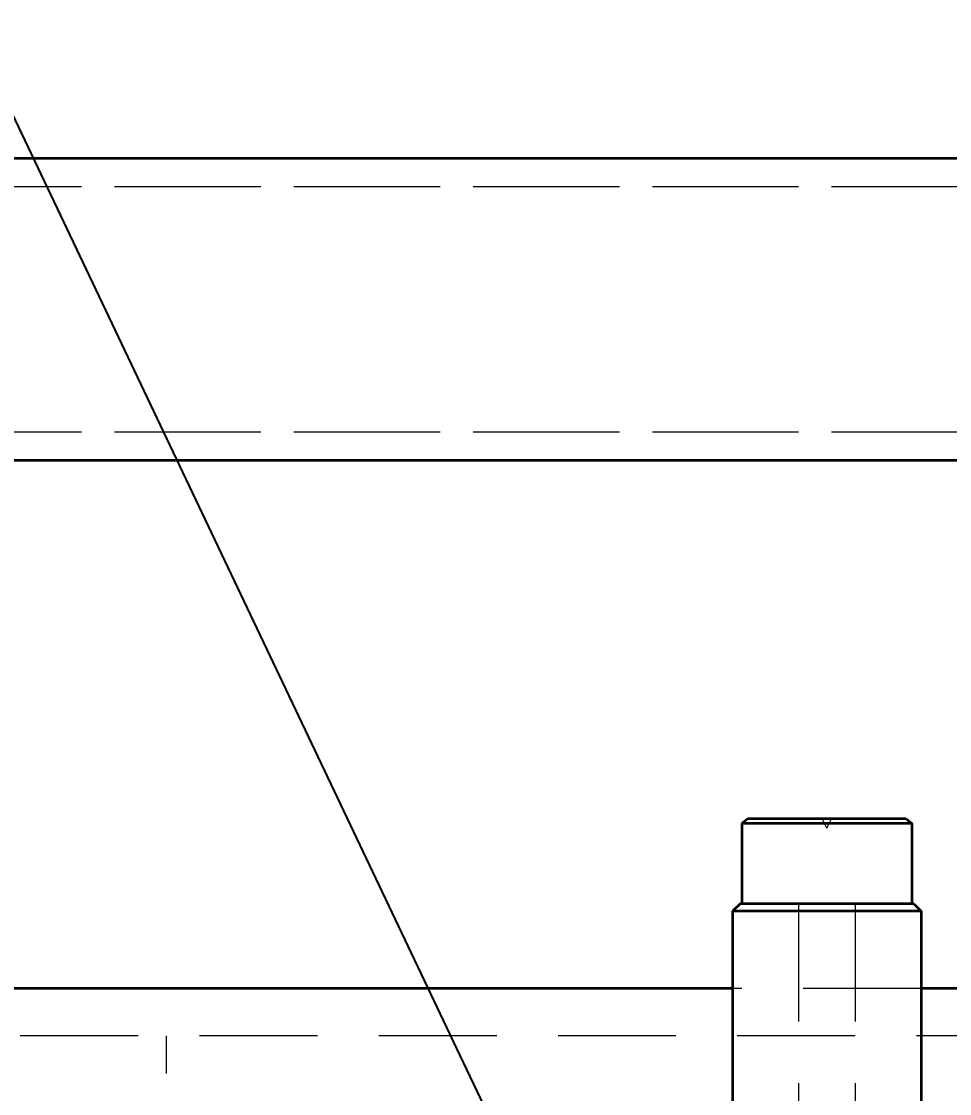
# Model space of a CAD drawing. Header units: millimetres. Extents: x -10155 to 20189, y -25550 to -22580.
# Drawn here: x -9051.6 to -8953.2, y -23031.1 to -22917.5 of the extents above; entities that cross this region are included whole.
import ezdxf

# ---------------------------------------------------------------- set-up
doc = ezdxf.new("R2010")
doc.units = ezdxf.units.MM
doc.linetypes.add('HIDDEN-HOKUTO', pattern=[3.8, 2.5, -1.3])
doc.layers.add('AM_HID', color=1, linetype='HIDDEN-HOKUTO', lineweight=25)
doc.layers.add('word_dim', color=253, linetype='Continuous')
doc.styles.get("Standard").update_dxf_attribs({"font": 'romans.shx', "bigfont": 'bigfont.shx'})
doc.dimstyles.new('RS-1-5', dxfattribs={"dimscale": 5, "dimtxt": 3.5, "dimasz": 3, "dimexe": 1, "dimexo": 0, "dimgap": 1, "dimtad": 3, "dimdsep": 46, "dimtxsty": 'Standard', "dimblk1": 'OPEN', "dimblk2": 'OPEN', "dimsah": 1, "dimcen": 0, "dimclrd": 256, "dimclre": 256, "dimclrt": 3, "dimadec": 0, "dimazin": 0, "dimtfac": 1, "dimtmove": 0, "dimatfit": 3, "dimldrblk": 'OPEN', "dimfxl": 0, "dimtolj": 1, "dimtzin": 0, "dimarcsym": 0})

# ---------------------------------------------------------------- blocks, each defined once
blk = doc.blocks.new('_Open')
at = {"color": 0, "lineweight": -2}
for p, q in [((-1, 0.1667), (0, 0)), ((-1, -0.1667), (0, 0)), ((0, 0), (-1, 0))]:
    blk.add_line(p, q, dxfattribs=at)
blk = doc.blocks.new('*D754')
at = {"layer": 'DEFPOINTS', "color": 0, "ltscale": 2}
for p in [(-8616.25, -22750.69), (-9696.25, -23547.81), (-8616.25, -23589.18)]:
    blk.add_point(p, dxfattribs=at)
at = {"layer": 'word_dim', "lineweight": -2, "ltscale": 2}
for p, q in [((-9696.25, -23547.81), (-9696.25, -22745.69)), ((-8616.25, -23589.18), (-8616.25, -22745.69)), ((-9681.25, -22750.69), (-8631.25, -22750.69))]:
    blk.add_line(p, q, dxfattribs=at)
at = {"layer": 'word_dim', "lineweight": -2, "ltscale": 2, "xscale": 15, "yscale": 15, "zscale": 15, "rotation": 180}
blk.add_blockref('_Open', (-9696.25, -22750.69), dxfattribs=at)
at = {"layer": 'word_dim', "lineweight": -2, "ltscale": 2, "xscale": 15, "yscale": 15, "zscale": 15}
blk.add_blockref('_Open', (-8616.25, -22750.69), dxfattribs=at)
at = {"layer": 'word_dim', "color": 3, "ltscale": 2, "insert": (-9156.25, -22736.94), "char_height": 17.5, "attachment_point": 5}
blk.add_mtext('\\A1;1080', dxfattribs=at)
blk = doc.blocks.new('aa1')
for p, q in [((-0.4, 0.0667), (0, 0)), ((0, 0), (-1, 0)), ((-0.4, -0.0667), (0, 0))]:
    blk.add_line(p, q)
blk = doc.blocks.new('aa2')
blk.add_circle((0, 0), 1)
blk = doc.blocks.new('*D769')
at = {"layer": 'DEFPOINTS', "color": 0, "linetype": 'Continuous', "ltscale": 2}
for p in [(-9102.68, -22822.03), (-9102.68, -22822.03), (-8989.7, -23059.47)]:
    blk.add_point(p, dxfattribs=at)
at = {"layer": 'word_dim', "linetype": 'Continuous', "lineweight": -2, "ltscale": 2}
blk.add_line((-9005.82, -23025.61), (-9086.56, -22855.89), dxfattribs=at)
at = {"layer": 'word_dim', "linetype": 'Continuous', "lineweight": -2, "ltscale": 2, "xscale": 37.5, "yscale": 37.5, "zscale": 37.5}
for name, p, rotation in [('aa2', (-9102.68, -22822.03), 115.443795512076), ('aa1', (-8989.7, -23059.47), 295.4437955120761)]:
    blk.add_blockref(name, p, dxfattribs=dict(at, rotation=rotation))
at = {"layer": 'word_dim', "color": 3, "linetype": 'Continuous', "ltscale": 2, "insert": (-9046.19, -22940.75), "char_height": 0.000005, "attachment_point": 5, "rotation": 295.4438}
blk.add_mtext('\\A1;262.95', dxfattribs=at)

msp = doc.modelspace()

# ---------------------------------------------------------------- linework, layer by layer
at = {"color": 7, "lineweight": 35}
for p, q in [((-9532.748, -22932.004), (-8832.748, -22932.004)), ((-9459.748, -22932.004), (-8779.748, -22932.004)), ((-9532.748, -22964.004), (-8832.748, -22964.004)), ((-9459.748, -22964.004), (-8779.748, -22964.004)), ((-8976.248, -23011.804), (-8976.248, -23033.304)), ((-8956.248, -23011.804), (-8956.248, -23033.304)), ((-8976.248, -23020.004), (-9103.748, -23020.004)), ((-8911.248, -23020.004), (-8956.248, -23020.004))]:
    msp.add_line(p, q, dxfattribs=at)
at = {"color": 7, "lineweight": 35, "ltscale": 0.019527}
msp.add_line((-8974.647, -23002.004), (-8975.248, -23002.504), dxfattribs=at)
at = {"color": 7, "lineweight": 35, "ltscale": 0.224994}
msp.add_line((-8966.248, -23002.504), (-8975.248, -23002.504), dxfattribs=at)
at = {"color": 7, "lineweight": 35, "ltscale": 0.2125}
for p, q in [((-8975.248, -23002.504), (-8975.248, -23011.004)), ((-8957.248, -23002.504), (-8957.248, -23011.004))]:
    msp.add_line(p, q, dxfattribs=at)
at = {"color": 7, "lineweight": 35, "ltscale": 0.209991}
msp.add_line((-8966.248, -23002.004), (-8974.647, -23002.004), dxfattribs=at)
at = {"color": 7, "lineweight": 35, "ltscale": 0.21001}
msp.add_line((-8957.847, -23002.004), (-8966.248, -23002.004), dxfattribs=at)
at = {"color": 7, "lineweight": 35, "ltscale": 0.225006}
msp.add_line((-8957.248, -23002.504), (-8966.248, -23002.504), dxfattribs=at)
at = {"color": 7, "lineweight": 35, "ltscale": 0.019523}
msp.add_line((-8957.847, -23002.004), (-8957.248, -23002.504), dxfattribs=at)
at = {"color": 7, "lineweight": 35, "ltscale": 0.028286}
msp.add_line((-8975.447, -23011.004), (-8976.248, -23011.804), dxfattribs=at)
at = {"color": 7, "lineweight": 35, "ltscale": 0.249988}
msp.add_line((-8966.248, -23011.804), (-8976.248, -23011.804), dxfattribs=at)
at = {"color": 7, "lineweight": 35, "ltscale": 0.229993}
msp.add_line((-8966.248, -23011.004), (-8975.447, -23011.004), dxfattribs=at)
at = {"color": 7, "lineweight": 35, "ltscale": 0.230011}
msp.add_line((-8957.047, -23011.004), (-8966.248, -23011.004), dxfattribs=at)
at = {"color": 7, "lineweight": 35, "ltscale": 0.250012}
msp.add_line((-8956.248, -23011.804), (-8966.248, -23011.804), dxfattribs=at)
at = {"color": 7, "lineweight": 35, "ltscale": 0.028282}
msp.add_line((-8957.047, -23011.004), (-8956.248, -23011.804), dxfattribs=at)
at = {"layer": 'AM_HID', "color": 1, "lineweight": 13, "ltscale": 5}
for p, q in [((-9532.748, -22935.004), (-8832.748, -22935.004)), ((-9459.748, -22935.004), (-8779.748, -22935.004)), ((-9532.748, -22961.004), (-8832.748, -22961.004)), ((-9459.748, -22961.004), (-8779.748, -22961.004)), ((-8966.247, -23002.504), (-8975.248, -23002.504)), ((-8966.248, -23003.004), (-8966.748, -23002.004)), ((-8966.248, -23003.004), (-8965.748, -23002.004)), ((-8957.248, -23002.504), (-8966.247, -23002.504)), ((-8966.247, -23011.804), (-8976.248, -23011.804)), ((-8966.248, -23011.004), (-8969.248, -23011.004)), ((-8969.248, -23011.004), (-8969.248, -23112.004)), ((-8963.248, -23011.004), (-8966.248, -23011.004)), ((-8956.248, -23011.804), (-8966.247, -23011.804)), ((-8963.248, -23011.004), (-8963.248, -23112.004)), ((-8956.248, -23020.004), (-8976.248, -23020.004)), ((-8621.248, -23025.004), (-9076.248, -23025.004)), ((-9036.248, -23105.004), (-9036.248, -23025.004))]:
    msp.add_line(p, q, dxfattribs=at)

# ---------------------------------------------------------------- dimensions: what is measured, and where the dimension line sits
at = {"layer": 'word_dim', "ltscale": 2}
dim = msp.add_linear_dim(base=(-8616.248, -22750.69), p1=(-9696.248, -23547.806), p2=(-8616.248, -23589.18), dimstyle='RS-1-5', dxfattribs=at)
dim.commit()
dim.dimension.update_dxf_attribs({"geometry": '*D754', "text_midpoint": (-9156.248, -22736.94)})
at = {"layer": 'word_dim', "color": 3, "linetype": 'Continuous', "ltscale": 2}
dim = msp.add_aligned_dim(p1=(-8989.705, -23059.472), p2=(-9102.675, -22822.026), distance=0, dimstyle='RS-1-5', override={"dimtxt": 1e-06, "dimasz": 7.5, "dimgap": 0, "dimblk1": 'aa1', "dimblk2": 'aa2', "dimse1": 1, "dimse2": 1}, dxfattribs=at)
dim.commit()
dim.dimension.update_dxf_attribs({"geometry": '*D769', "text_midpoint": (-9046.19, -22940.749)})

doc.saveas('drawing.dxf')
